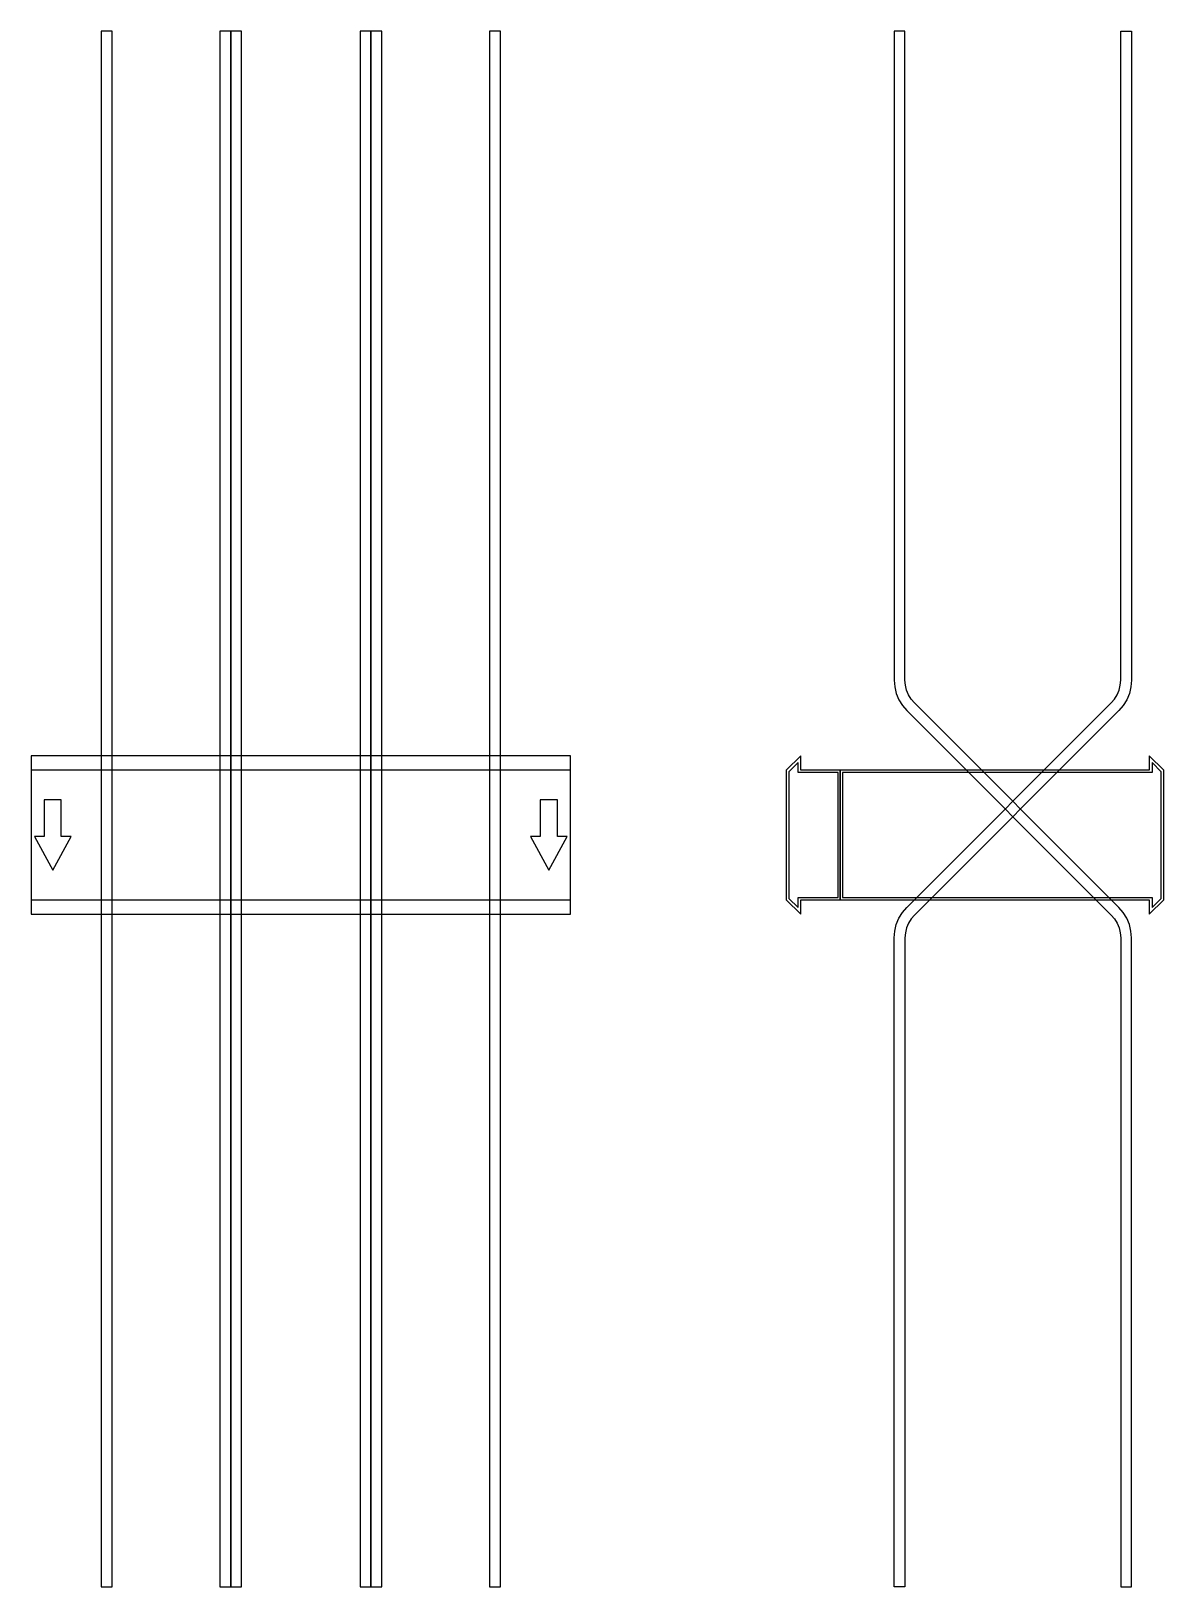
# Model space of a CAD drawing. Extents: x 0 to 1050, y -697 to 745.
import ezdxf

# ---------------------------------------------------------------- set-up
doc = ezdxf.new("R2010")
doc.units = 0
doc.layers.add('Halfen', color=7, linetype='CONTINUOUS')

msp = doc.modelspace()

# ---------------------------------------------------------------- linework, layer by layer
at = {"layer": 'Halfen', "color": 7}
for points in [[(75, -696.961), (75, 745.246), (65, 745.246), (65, -696.961)], [(185, -696.961), (185, 745.246), (175, 745.246), (175, -696.961)], [(195, -696.961), (195, 745.246), (185, 745.246), (185, -696.961)], [(315, -696.961), (315, 745.246), (305, 745.246), (305, -696.961)], [(325, -696.961), (325, 745.246), (315, 745.246), (315, -696.961)], [(435, -696.961), (435, 745.246), (425, 745.246), (425, -696.961)], [(1020, -696.961), (1020, -95.355), (1019.508, -89.098), (1018.042, -82.995), (1015.64, -77.196), (1012.361, -71.844), (1008.284, -67.071), (818.787, 122.426), (815.729, 126.006), (813.27, 130.02), (811.468, 134.369), (810.369, 138.947), (810, 143.64), (810, 206.246), (810, 745.246), (800, 745.246), (800, 206.246), (800, 143.64), (800.492, 137.382), (801.958, 131.279), (804.36, 125.48), (807.639, 120.128), (811.716, 115.355), (1001.213, -74.142), (1004.271, -77.722), (1006.73, -81.736), (1008.532, -86.085), (1009.631, -90.662), (1010, -95.355), (1010, -696.961)], [(800, -696.961), (800, -95.355), (800.492, -89.098), (801.958, -82.995), (804.36, -77.196), (807.639, -71.844), (811.716, -67.071), (1001.213, 122.426), (1004.271, 126.006), (1006.73, 130.02), (1008.532, 134.369), (1009.631, 138.947), (1010, 143.64), (1010, 206.246), (1010, 745.246), (1020, 745.246), (1020, 206.246), (1020, 143.64), (1019.508, 137.382), (1018.042, 131.279), (1015.64, 125.48), (1012.361, 120.128), (1008.284, 115.355), (818.787, -74.142), (815.729, -77.722), (813.27, -81.736), (811.468, -86.085), (810.369, -90.662), (810, -95.355), (810, -696.961)], [(0, -73.5), (500, -73.5), (500, 73.5), (0, 73.5)], [(750, -60), (750, 60), (713.5, 60), (713.5, 73.5), (700, 60), (700, -60), (713.5, -73.5), (713.5, -60)], [(1050, -60), (1050, 60), (1036.5, 73.5), (1036.5, 60), (750, 60), (750, -60), (1036.5, -60), (1036.5, -73.5)], [(0, -60), (500, -60), (500, 60), (0, 60)], [(748, -58), (748, 58), (711, 58), (711, 67.25), (702.5, 58.75), (702.5, -58.75), (711, -67.25), (711, -58)], [(1047.5, -58.75), (1047.5, 58.75), (1039, 67.25), (1039, 58), (752, 58), (752, -58), (1039, -58), (1039, -67.25)], [(20, -32.5), (37, -1.5), (28, -1.5), (28, 32.5), (12, 32.5), (12, -1.5), (3, -1.5)], [(480, -32.5), (497, -1.5), (488, -1.5), (488, 32.5), (472, 32.5), (472, -1.5), (463, -1.5)]]:
    msp.add_lwpolyline(points, close=True, dxfattribs=at)

doc.saveas('drawing.dxf')
